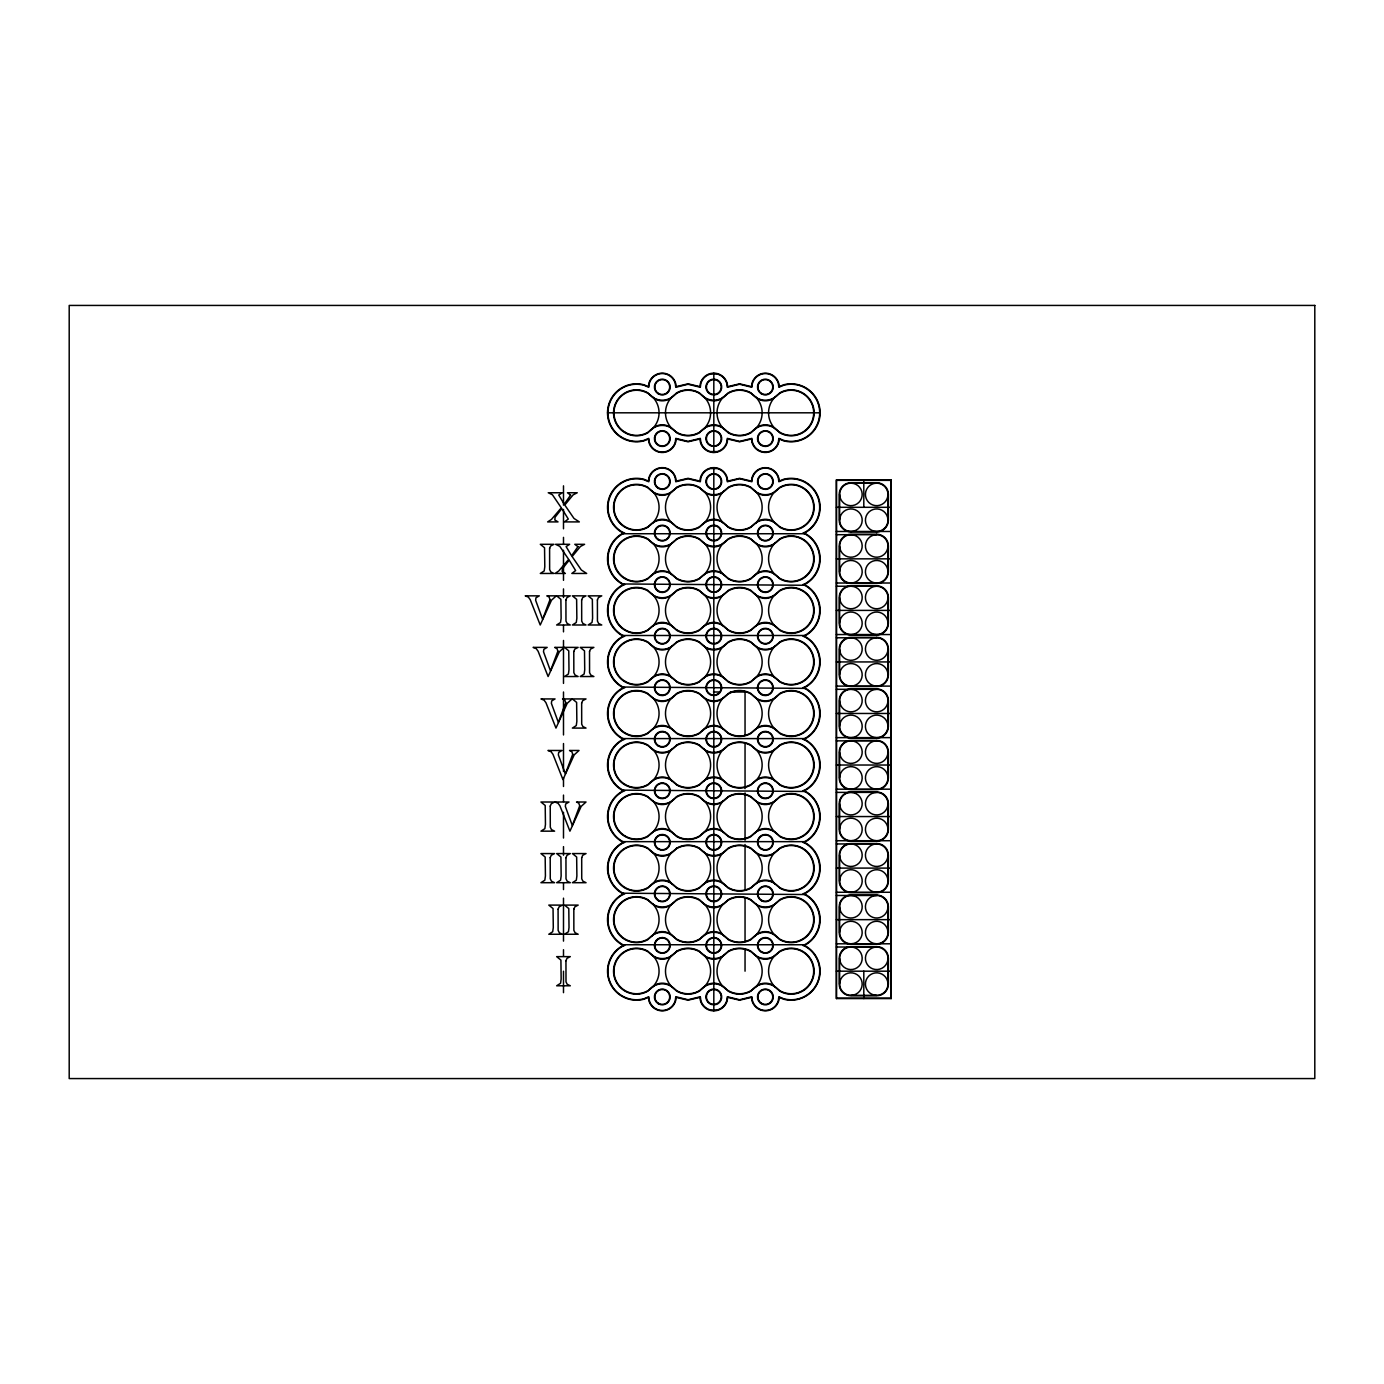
<?xml version="1.0" encoding="UTF-8"?>
<svg xmlns="http://www.w3.org/2000/svg" width="1384" height="1384" viewBox="0 0 1384 1384"><rect width="100%" height="100%" fill="white"/><g stroke="black" fill="none" stroke-linecap="round" stroke-linejoin="round"><path stroke-width="1.5" d="M839.656 520.09L840.036 517.27A11.28 11.28 0 0 1 858.893 512.218A11.28 11.28 0 0 1 853.841 531.075L851.022 531.456A11.28 11.28 0 0 1 839.638 520.194L839.638 494.417A11.28 11.28 0 0 1 850.918 483.154L876.695 483.154A11.28 11.28 0 0 1 887.974 494.417L887.974 520.194A11.28 11.28 0 0 1 876.695 531.473L873.771 531.075A11.28 11.28 0 0 1 868.719 512.218A11.28 11.28 0 0 1 887.576 517.27L887.957 520.09M839.656 571.627L840.036 568.824A11.28 11.28 0 0 1 858.893 563.755A11.28 11.28 0 0 1 853.841 582.629L851.022 582.993A11.28 11.28 0 0 1 839.638 571.73L839.638 545.971A11.28 11.28 0 0 1 850.918 534.691L853.841 535.072A11.28 11.28 0 0 1 858.893 553.929A11.28 11.28 0 0 1 840.036 548.877L839.656 546.074M839.656 623.163L840.036 620.361A11.28 11.28 0 0 1 858.893 615.309A11.28 11.28 0 0 1 853.841 634.166L851.022 634.547A11.28 11.28 0 0 1 839.638 623.284L839.638 597.507A11.28 11.28 0 0 1 850.918 586.228L853.841 586.608A11.28 11.28 0 0 1 858.893 605.483A11.28 11.28 0 0 1 840.036 600.431L839.656 597.611M839.656 674.717L840.036 671.897A11.28 11.28 0 0 1 858.893 666.846A11.28 11.28 0 0 1 853.841 685.703L851.022 686.083A11.28 11.28 0 0 1 839.638 674.821L839.638 649.044A11.28 11.28 0 0 1 850.918 637.782L853.841 638.162A11.28 11.28 0 0 1 858.893 657.019A11.28 11.28 0 0 1 840.036 651.968L839.656 649.148M839.656 726.254L840.036 723.451A11.28 11.28 0 0 1 858.893 718.382A11.28 11.28 0 0 1 853.841 737.257L851.022 737.62A11.28 11.28 0 0 1 839.638 726.358L839.638 700.598A11.28 11.28 0 0 1 850.918 689.318L853.841 689.699A11.28 11.28 0 0 1 858.893 708.556A11.28 11.28 0 0 1 840.036 703.505L839.656 700.702M839.656 777.791L840.036 774.988A11.28 11.28 0 0 1 858.893 769.937A11.28 11.28 0 0 1 853.841 788.793L851.022 789.157A11.28 11.28 0 0 1 839.638 777.912L839.638 752.135A11.28 11.28 0 0 1 850.918 740.855L853.841 741.236A11.28 11.28 0 0 1 858.893 760.11A11.28 11.28 0 0 1 840.036 755.058L839.656 752.239M839.656 829.345L840.036 826.525A11.28 11.28 0 0 1 858.893 821.473A11.28 11.28 0 0 1 853.841 840.33L851.022 840.711A11.28 11.28 0 0 1 839.638 829.448L839.638 803.672A11.28 11.28 0 0 1 850.918 792.392L853.841 792.79A11.28 11.28 0 0 1 858.893 811.647A11.28 11.28 0 0 1 840.036 806.595L839.656 803.775M887.957 494.521L887.576 497.34A11.28 11.28 0 0 1 868.719 502.392A11.28 11.28 0 0 1 873.771 483.535L876.591 483.154M839.656 880.881L840.036 878.062A11.28 11.28 0 0 1 858.893 873.01A11.28 11.28 0 0 1 853.841 891.884L851.022 892.247A11.28 11.28 0 0 1 839.638 880.985L839.638 855.208A11.28 11.28 0 0 1 850.918 843.946L853.841 844.327A11.28 11.28 0 0 1 858.893 863.183A11.28 11.28 0 0 1 840.036 858.132L839.656 855.329M887.957 546.074L887.576 548.877A11.28 11.28 0 0 1 868.719 553.929A11.28 11.28 0 0 1 873.771 535.072L876.591 534.708A11.28 11.28 0 0 1 887.974 545.971L887.974 571.73A11.28 11.28 0 0 1 876.695 583.01L873.771 582.629A11.28 11.28 0 0 1 868.719 563.755A11.28 11.28 0 0 1 887.576 568.824L887.957 571.627M839.656 932.418L840.036 929.615A11.28 11.28 0 0 1 858.893 924.564A11.28 11.28 0 0 1 853.841 943.421L851.022 943.784A11.28 11.28 0 0 1 839.638 932.522L839.638 906.762A11.28 11.28 0 0 1 850.918 895.483L853.841 895.863A11.28 11.28 0 0 1 858.893 914.737A11.28 11.28 0 0 1 840.036 909.669L839.656 906.866M887.957 597.611L887.576 600.431A11.28 11.28 0 0 1 868.719 605.483A11.28 11.28 0 0 1 873.771 586.608L876.591 586.245A11.28 11.28 0 0 1 887.974 597.507L887.974 623.284A11.28 11.28 0 0 1 876.695 634.547L873.771 634.166A11.28 11.28 0 0 1 868.719 615.309A11.28 11.28 0 0 1 887.576 620.361L887.957 623.163M839.656 983.972L840.036 981.152A11.28 11.28 0 0 1 858.893 976.101A11.28 11.28 0 0 1 853.841 994.958L851.022 995.338A11.28 11.28 0 0 1 839.638 984.076L839.638 958.299A11.28 11.28 0 0 1 850.918 947.019L853.841 947.417A11.28 11.28 0 0 1 858.893 966.274A11.28 11.28 0 0 1 840.036 961.223L839.656 958.403M887.957 649.148L887.576 651.968A11.28 11.28 0 0 1 868.719 657.019A11.28 11.28 0 0 1 873.771 638.162L876.591 637.782A11.28 11.28 0 0 1 887.974 649.044L887.974 674.821A11.28 11.28 0 0 1 876.695 686.101L873.771 685.703A11.28 11.28 0 0 1 868.719 666.846A11.28 11.28 0 0 1 887.576 671.897L887.957 674.717M887.957 700.702L887.576 703.505A11.28 11.28 0 0 1 868.719 708.556A11.28 11.28 0 0 1 873.771 689.699L876.591 689.336A11.28 11.28 0 0 1 887.974 700.598L887.974 726.358A11.28 11.28 0 0 1 876.695 737.637L873.771 737.257A11.28 11.28 0 0 1 868.719 718.382A11.28 11.28 0 0 1 887.576 723.451L887.957 726.254M887.957 752.239L887.576 755.058A11.28 11.28 0 0 1 868.719 760.11A11.28 11.28 0 0 1 873.771 741.236L876.591 740.872A11.28 11.28 0 0 1 887.974 752.135L887.974 777.912A11.28 11.28 0 0 1 876.695 789.174L873.771 788.793A11.28 11.28 0 0 1 868.719 769.937A11.28 11.28 0 0 1 887.576 774.988L887.957 777.791M887.957 803.775L887.576 806.595A11.28 11.28 0 0 1 868.719 811.647A11.28 11.28 0 0 1 873.771 792.79L876.591 792.409A11.28 11.28 0 0 1 887.974 803.672L887.974 829.448A11.28 11.28 0 0 1 876.695 840.728L873.771 840.33A11.28 11.28 0 0 1 868.719 821.473A11.28 11.28 0 0 1 887.576 826.525L887.957 829.345M887.957 855.329L887.576 858.132A11.28 11.28 0 0 1 868.719 863.183A11.28 11.28 0 0 1 873.771 844.327L876.591 843.963A11.28 11.28 0 0 1 887.974 855.208L887.974 880.985A11.28 11.28 0 0 1 876.695 892.265L873.771 891.884A11.28 11.28 0 0 1 868.719 873.01A11.28 11.28 0 0 1 887.576 878.062L887.957 880.881M887.957 906.866L887.576 909.669A11.28 11.28 0 0 1 868.719 914.737A11.28 11.28 0 0 1 873.771 895.863L876.591 895.5A11.28 11.28 0 0 1 887.974 906.762L887.974 932.522A11.28 11.28 0 0 1 876.695 943.801L873.771 943.421A11.28 11.28 0 0 1 868.719 924.564A11.28 11.28 0 0 1 887.576 929.615L887.957 932.418M887.957 958.403L887.576 961.223A11.28 11.28 0 0 1 868.719 966.274A11.28 11.28 0 0 1 873.771 947.417L876.591 947.037A11.28 11.28 0 0 1 887.974 958.299L887.974 984.076A11.28 11.28 0 0 1 876.695 995.338L850.918 995.338M891.192 998.573L891.192 479.919L836.42 479.919L836.42 998.573L891.192 998.573L891.192 479.919M836.42 998.573L836.42 479.919M672.105 396.862C666.88 402.156 657.677 402.156 652.452 396.862M652.452 428.763C657.677 423.469 666.88 423.469 672.105 428.763M723.642 396.862C718.417 402.156 709.213 402.156 703.989 396.862M703.989 428.763C709.213 423.469 718.417 423.469 723.642 428.763M775.196 396.862C769.954 402.156 760.768 402.156 755.543 396.862M672.105 491.355C666.88 496.648 657.677 496.648 652.452 491.355M755.543 428.763C760.768 423.469 769.954 423.469 775.196 428.763M652.452 523.256C657.677 517.962 666.88 517.962 672.105 523.256M723.642 491.355C718.417 496.648 709.213 496.648 703.989 491.355M672.105 542.909C666.88 548.202 657.677 548.202 652.452 542.909M703.989 523.256C709.213 517.962 718.417 517.962 723.642 523.256M652.452 574.793C657.677 569.499 666.88 569.499 672.105 574.793A22.542 22.542 0 0 0 709.836 564.689A22.542 22.542 0 0 0 682.208 537.061A22.542 22.542 0 0 0 672.105 574.793M775.196 491.355C769.954 496.648 760.768 496.648 755.543 491.355M723.642 542.909C718.417 548.202 709.213 548.202 703.989 542.909M755.543 523.256C760.768 517.962 769.954 517.962 775.196 523.256M672.105 594.445C666.88 599.739 657.677 599.739 652.452 594.445M703.989 574.793C709.213 569.499 718.417 569.499 723.642 574.793A22.542 22.542 0 0 0 761.373 564.689A22.542 22.542 0 0 0 733.762 537.061A22.542 22.542 0 0 0 723.642 574.793M652.452 626.329C657.677 621.053 666.88 621.053 672.105 626.329M775.196 542.909C769.954 548.202 760.768 548.202 755.543 542.909M723.642 594.445C718.417 599.739 709.213 599.739 703.989 594.445M755.543 574.793C760.768 569.499 769.954 569.499 775.196 574.793A22.542 22.542 0 0 0 812.91 564.689A22.542 22.542 0 0 0 785.299 537.061A22.542 22.542 0 0 0 775.196 574.793M672.105 645.982C666.88 651.276 657.677 651.276 652.452 645.982M703.989 626.329C709.213 621.053 718.417 621.053 723.642 626.329A22.542 22.542 0 0 0 761.373 616.226A22.542 22.542 0 0 0 733.762 588.615A22.542 22.542 0 0 0 723.642 626.329M652.452 677.883C657.677 672.589 666.88 672.589 672.105 677.883M775.196 594.445C769.954 599.739 760.768 599.739 755.543 594.445M723.642 645.982C718.417 651.276 709.213 651.276 703.989 645.982M755.543 626.329C760.768 621.053 769.954 621.053 775.196 626.329A22.542 22.542 0 0 0 812.91 616.226A22.542 22.542 0 0 0 785.299 588.615A22.542 22.542 0 0 0 775.196 626.329M672.105 697.536C666.88 702.83 657.677 702.83 652.452 697.536M703.989 677.883C709.213 672.589 718.417 672.589 723.642 677.883A22.542 22.542 0 0 0 761.373 667.763A22.542 22.542 0 0 0 733.762 640.152A22.542 22.542 0 0 0 723.642 677.883M652.452 729.42C657.677 724.126 666.88 724.126 672.105 729.42A22.542 22.542 0 0 0 709.836 719.317A22.542 22.542 0 0 0 682.208 691.689A22.542 22.542 0 0 0 672.105 729.42M775.196 645.982C769.954 651.276 760.768 651.276 755.543 645.982M723.642 697.536C718.417 702.83 709.213 702.83 703.989 697.536M755.543 677.883C760.768 672.589 769.954 672.589 775.196 677.883A22.542 22.542 0 0 0 812.91 667.763A22.542 22.542 0 0 0 785.299 640.152A22.542 22.542 0 0 0 775.196 677.883M672.105 749.073C666.88 754.366 657.677 754.366 652.452 749.073M703.989 729.42C709.213 724.126 718.417 724.126 723.642 729.42A22.542 22.542 0 0 0 761.373 719.317A22.542 22.542 0 0 0 733.762 691.689A22.542 22.542 0 0 0 723.642 729.42M652.452 780.957C657.677 775.663 666.88 775.663 672.105 780.957A22.542 22.542 0 0 0 709.836 770.853A22.542 22.542 0 0 0 682.208 743.243A22.542 22.542 0 0 0 672.105 780.957M775.196 697.536C769.954 702.83 760.768 702.83 755.543 697.536M723.642 749.073C718.417 754.366 709.213 754.366 703.989 749.073M755.543 729.42C760.768 724.126 769.954 724.126 775.196 729.42A22.542 22.542 0 0 0 812.91 719.317A22.542 22.542 0 0 0 785.299 691.689A22.542 22.542 0 0 0 775.196 729.42M672.105 800.609C666.88 805.903 657.677 805.903 652.452 800.609M703.989 780.957C709.213 775.663 718.417 775.663 723.642 780.957A22.542 22.542 0 0 0 761.373 770.853A22.542 22.542 0 0 0 733.762 743.243A22.542 22.542 0 0 0 723.642 780.957M652.452 832.511C657.677 827.217 666.88 827.217 672.105 832.511M775.196 749.073C769.954 754.366 760.768 754.366 755.543 749.073M723.642 800.609C718.417 805.903 709.213 805.903 703.989 800.609M755.543 780.957C760.768 775.663 769.954 775.663 775.196 780.957A22.542 22.542 0 0 0 812.91 770.853A22.542 22.542 0 0 0 785.299 743.243A22.542 22.542 0 0 0 775.196 780.957M672.105 852.163C666.88 857.457 657.677 857.457 652.452 852.163M703.989 832.511C709.213 827.217 718.417 827.217 723.642 832.511A22.542 22.542 0 0 0 761.373 822.39A22.542 22.542 0 0 0 733.762 794.779A22.542 22.542 0 0 0 723.642 832.511M652.452 884.047C657.677 878.753 666.88 878.753 672.105 884.047M775.196 800.609C769.954 805.903 760.768 805.903 755.543 800.609M723.642 852.163C718.417 857.457 709.213 857.457 703.989 852.163M755.543 832.511C760.768 827.217 769.954 827.217 775.196 832.511A22.542 22.542 0 0 0 812.91 822.39A22.542 22.542 0 0 0 785.299 794.779A22.542 22.542 0 0 0 775.196 832.511M672.105 903.7C666.88 908.994 657.677 908.994 652.452 903.7M703.989 884.047C709.213 878.753 718.417 878.753 723.642 884.047A22.542 22.542 0 0 0 761.373 873.944A22.542 22.542 0 0 0 733.762 846.316A22.542 22.542 0 0 0 723.642 884.047M652.452 935.584C657.677 930.29 666.88 930.29 672.105 935.584A22.542 22.542 0 0 0 709.836 925.481A22.542 22.542 0 0 0 682.208 897.87A22.542 22.542 0 0 0 672.105 935.584M775.196 852.163C769.954 857.457 760.768 857.457 755.543 852.163M723.642 903.7C718.417 908.994 709.213 908.994 703.989 903.7M755.543 884.047C760.768 878.753 769.954 878.753 775.196 884.047A22.542 22.542 0 0 0 812.91 873.944A22.542 22.542 0 0 0 785.299 846.316A22.542 22.542 0 0 0 775.196 884.047M672.105 955.237C666.88 960.531 657.677 960.531 652.452 955.237M703.989 935.584C709.213 930.29 718.417 930.29 723.642 935.584A22.542 22.542 0 0 0 761.373 925.481A22.542 22.542 0 0 0 733.762 897.87A22.542 22.542 0 0 0 723.642 935.584M652.452 987.138C657.677 981.844 666.88 981.844 672.105 987.138A22.542 22.542 0 0 0 709.836 977.018A22.542 22.542 0 0 0 682.208 949.407A22.542 22.542 0 0 0 672.105 987.138M775.196 903.7C769.954 908.994 760.768 908.994 755.543 903.7M723.642 955.237C718.417 960.531 709.213 960.531 703.989 955.237M755.543 935.584C760.768 930.29 769.954 930.29 775.196 935.584A22.542 22.542 0 0 0 812.91 925.481A22.542 22.542 0 0 0 785.299 897.87A22.542 22.542 0 0 0 775.196 935.584M703.989 987.138C709.213 981.844 718.417 981.844 723.642 987.138A22.542 22.542 0 0 0 761.373 977.018A22.542 22.542 0 0 0 733.762 949.407A22.542 22.542 0 0 0 723.642 987.138M775.196 955.237C769.954 960.531 760.768 960.531 755.543 955.237M755.543 987.138C760.768 981.844 769.954 981.844 775.196 987.138A22.542 22.542 0 0 0 812.91 977.018A22.542 22.542 0 0 0 785.299 949.407A22.542 22.542 0 0 0 775.196 987.138M804.035 584.619L805.626 583.962A28.995 28.995 0 0 0 805.626 533.74L622.004 533.74A28.995 28.995 0 0 0 622.004 583.962L805.626 585.276A28.995 28.995 0 0 1 805.626 635.498L622.004 635.498A28.995 28.995 0 0 1 622.004 585.276L623.613 584.619M804.035 533.082L805.626 532.408A28.995 28.995 0 0 0 783.621 479.297L779.209 481.13L778.777 477.947A13.892 13.892 0 0 0 751.944 477.947L751.512 481.13L739.592 478.31L727.655 481.13L727.24 477.947A13.892 13.892 0 0 0 700.391 477.947L699.975 481.13L688.056 478.31L676.119 481.13L675.703 477.947A13.892 13.892 0 0 0 648.854 477.947L648.439 481.13L644.01 479.297A28.995 28.995 0 0 0 622.004 532.408L623.613 533.082M623.613 636.156L622.004 636.83A28.995 28.995 0 0 0 622.004 687.035L805.626 688.367A28.995 28.995 0 0 1 805.626 738.589L622.004 738.589A28.995 28.995 0 0 1 622.004 688.367L623.613 687.71M623.613 739.246L622.004 739.904A28.995 28.995 0 0 0 622.004 790.126L805.626 791.458A28.995 28.995 0 0 1 805.626 841.662L622.004 841.662A28.995 28.995 0 0 1 622.004 791.458L623.613 790.783M804.035 687.71L805.626 687.035A28.995 28.995 0 0 0 805.626 636.83L804.035 636.156M623.613 842.337L622.004 842.994A28.995 28.995 0 0 0 622.004 893.216L805.626 894.531A28.995 28.995 0 0 1 805.626 944.753L622.004 944.753A28.995 28.995 0 0 1 622.004 894.531L623.613 893.874M804.035 790.783L805.626 790.126A28.995 28.995 0 0 0 805.626 739.904L804.035 739.246M623.613 945.41L622.004 946.085A28.995 28.995 0 0 0 644.01 999.196L648.439 997.362L648.854 1000.546A13.892 13.892 0 0 0 675.703 1000.546L676.119 997.362L688.056 1000.182L699.975 997.362L700.391 1000.546A13.892 13.892 0 0 0 727.24 1000.546L727.655 997.362L739.592 1000.182L751.512 997.362L751.944 1000.546A13.892 13.892 0 0 0 778.777 1000.546L779.209 997.362L783.621 999.196A28.995 28.995 0 0 0 805.626 946.085L804.035 945.41M804.035 893.874L805.626 893.216A28.995 28.995 0 0 0 805.626 842.994L804.035 842.337M607.507 412.813L820.124 412.813A28.995 28.995 0 0 0 783.621 384.804L779.209 386.638L778.777 383.454A13.892 13.892 0 0 0 751.944 383.454L751.512 386.638L739.592 383.818L727.655 386.638L727.24 383.454A13.892 13.892 0 0 0 700.391 383.454L699.975 386.638L688.056 383.818L676.119 386.638L675.703 383.454A13.892 13.892 0 0 0 648.854 383.454L648.439 386.638L644.01 384.804A28.995 28.995 0 0 0 607.507 412.813A28.995 28.995 0 0 0 644.01 440.821L648.439 438.988L648.854 442.188A13.892 13.892 0 0 0 675.703 442.188L676.119 438.988L688.056 441.807L699.975 438.988L700.391 442.188A13.892 13.892 0 0 0 727.24 442.188L727.655 438.988L739.592 441.807L751.512 438.988L751.944 442.188A13.892 13.892 0 0 0 778.777 442.188L779.209 438.988L783.621 440.821A28.995 28.995 0 0 0 820.124 412.813M836.853 480.352L890.76 480.352M836.42 507.305L891.192 507.305M836.42 531.473L891.192 531.473M836.42 534.691L876.695 534.691M836.42 558.842L891.192 558.842M836.42 583.01L891.192 583.01M836.42 586.228L876.695 586.228M836.42 610.396L891.192 610.396M836.42 634.547L891.192 634.547M836.42 637.782L876.695 637.782M836.42 661.933L891.192 661.933M836.42 686.101L891.192 686.101M836.42 689.318L876.695 689.318M713.469 692L719.784 692M730.319 692L745.042 692L745.042 734.956M836.42 713.469L891.192 713.469M836.42 737.637L891.192 737.637M836.42 740.855L876.695 740.855M836.42 765.023L891.192 765.023M836.42 789.174L891.192 789.174M836.42 792.392L876.695 792.392M836.42 816.56L891.192 816.56M836.42 840.728L891.192 840.728M836.42 843.946L876.695 843.946M836.42 868.097L891.192 868.097M836.42 892.265L891.192 892.265M836.42 895.483L876.695 895.483M836.42 919.651L891.192 919.651M836.42 943.801L891.192 943.801M836.42 947.019L876.695 947.019M836.42 971.187L891.192 971.187M836.853 998.141L890.76 998.141M851.022 483.154L853.841 483.535A11.28 11.28 0 0 1 858.893 502.392A11.28 11.28 0 0 1 840.036 497.34L839.656 494.521M876.591 995.338L873.771 994.958A11.28 11.28 0 0 1 868.719 976.101A11.28 11.28 0 0 1 887.576 981.152L887.957 983.972M863.806 479.919L863.806 507.305M863.806 971.187L863.806 998.573M745.042 743.537L745.042 788.638M745.042 792.928L745.042 840.192M745.042 844.482L745.042 889.583M745.042 898.164L745.042 941.12M745.042 949.718L745.042 971.187M713.815 373.144L713.815 452.482M713.815 467.636L713.815 1010.856M563.496 485.836L563.496 505.16M563.496 509.45L563.496 528.792M563.496 537.373L563.496 543.808M563.496 550.261L563.496 580.328M563.496 588.909L563.496 597.507M563.496 625.43L563.496 631.865M563.496 640.463L563.496 683.402M563.496 692L563.496 734.956M563.496 743.537L563.496 771.459M563.496 777.912L563.496 786.493M563.496 795.091L563.496 801.526M563.496 812.27L563.496 838.029M563.496 846.627L563.496 855.208M563.496 883.13L563.496 889.583M563.496 898.164L563.496 941.12M563.496 949.718L563.496 956.154M563.496 971.222L563.496 992.657M549.604 548.41L549.638 569.551L550.832 571.938L553.946 573.46L540.314 573.46L544.206 570.952L544.794 566.748L544.552 547.77L540.314 544.31L553.946 544.31L550.624 546.04L549.604 548.41M550.244 806.111L550.296 827.251L551.489 829.639L554.603 831.161L540.954 831.161L544.863 828.653L545.452 824.466L545.209 805.471L540.954 802.011L554.603 802.011L551.282 803.741L550.244 806.111M550.209 857.665L550.261 878.805L551.455 881.193L554.569 882.698L540.936 882.698L544.829 880.207L545.417 876.003L545.175 857.025L540.936 853.565L554.569 853.565L551.247 855.295L550.209 857.665M565.918 599.947L565.969 621.087L567.163 623.475L570.277 624.997L556.627 624.997L560.537 622.489L561.125 618.285L560.883 599.307L556.627 595.847L570.277 595.847L566.956 597.577L565.918 599.947M558.081 909.201L558.133 930.342L559.326 932.729L562.44 934.252L548.791 934.252L552.7 931.743L553.289 927.539L553.046 908.561L548.791 905.101L562.44 905.101L559.119 906.831L558.081 909.201M573.789 651.483L573.841 672.624L575.017 675.011L578.149 676.534L564.499 676.534L568.409 674.025L568.98 669.839L568.755 650.843L564.499 647.383L578.149 647.383L574.81 649.113L573.789 651.483M565.952 857.665L566.004 878.805L567.181 881.193L570.312 882.698L556.662 882.698L560.572 880.207L561.143 876.003L560.918 857.025L556.662 853.565L570.312 853.565L566.973 855.295L565.952 857.665M581.661 599.947L581.695 621.087L582.889 623.475L586.02 624.997L572.37 624.997L576.28 622.489L576.851 618.285L576.626 599.307L572.37 595.847L586.02 595.847L582.681 597.577L581.661 599.947M565.952 960.738L566.004 981.879L567.181 984.266L570.312 985.789L556.662 985.789L560.572 983.28L561.143 979.076L560.918 960.098L556.662 956.638L570.312 956.638L566.973 958.368L565.952 960.738M581.661 703.037L581.695 724.178L582.889 726.565L586.02 728.088L572.37 728.088L576.28 725.579L576.851 721.375L576.626 702.397L572.37 698.937L586.02 698.937L582.681 700.667L581.661 703.037M573.824 909.201L573.858 930.342L575.052 932.729L578.183 934.252L564.534 934.252L568.443 931.743L569.014 927.539L568.789 908.561L564.534 905.101L578.183 905.101L574.844 906.831L573.824 909.201M589.532 651.483L589.567 672.624L590.76 675.011L593.892 676.534L580.242 676.534L584.152 674.025L584.723 669.839L584.498 650.843L580.242 647.383L593.892 647.383L590.553 649.113L589.532 651.483M581.695 857.665L581.73 878.805L582.923 881.193L586.055 882.698L572.405 882.698L576.315 880.207L576.886 876.003L576.661 857.025L572.405 853.565L586.055 853.565L582.716 855.295L581.695 857.665M597.404 599.947L597.438 621.087L598.632 623.475L601.763 624.997L588.113 624.997L592.006 622.489L592.594 618.285L592.352 599.307L588.113 595.847L601.763 595.847L598.424 597.577L597.404 599.947M649.269 383.558L648.785 387.26L643.906 385.219A28.562 28.562 0 0 0 607.939 412.813A28.562 28.562 0 0 0 643.906 440.406L648.785 438.382L649.269 442.067A13.459 13.459 0 0 0 675.288 442.067L675.773 438.382L688.056 441.375L700.321 438.382L700.823 442.067A13.459 13.459 0 0 0 710.338 451.582L717.31 451.582A13.459 13.459 0 0 0 726.825 442.067L727.309 438.382L739.592 441.375L751.875 438.382L752.36 442.067A13.459 13.459 0 0 0 778.362 442.067L778.846 438.382L783.742 440.406A28.562 28.562 0 0 0 819.691 412.813A28.562 28.562 0 0 0 783.742 385.219L778.846 387.26L778.362 383.558A13.459 13.459 0 0 0 752.36 383.558L751.875 387.26L739.592 384.25L727.309 387.26L726.825 383.558A13.459 13.459 0 0 0 717.31 374.043L710.338 374.043A13.459 13.459 0 0 0 700.823 383.558L700.321 387.26L688.056 384.25L675.773 387.26L675.288 383.558A13.459 13.459 0 0 0 649.269 383.558M649.269 478.051L648.785 481.753L643.906 479.729A28.562 28.562 0 0 0 622.229 532.044L624.738 533.082L622.229 534.12A28.562 28.562 0 0 0 622.229 583.581L624.738 584.619L622.229 585.657A28.562 28.562 0 0 0 622.229 635.118L624.738 636.156L622.229 637.194A28.562 28.562 0 0 0 622.229 686.672L624.738 687.71L622.229 688.748A28.562 28.562 0 0 0 622.229 738.208L624.738 739.246L622.229 740.284A28.562 28.562 0 0 0 622.229 789.745L624.738 790.783L622.229 791.821A28.562 28.562 0 0 0 622.229 841.299L624.738 842.337L622.229 843.375A28.562 28.562 0 0 0 622.229 892.836L624.738 893.874L622.229 894.912A28.562 28.562 0 0 0 622.229 944.372L624.738 945.41L622.229 946.448A28.562 28.562 0 0 0 643.906 998.781L648.785 996.739L649.269 1000.442A13.459 13.459 0 0 0 675.288 1000.442L675.773 996.739L688.056 999.75L700.321 996.739L700.823 1000.442A13.459 13.459 0 0 0 710.338 1009.957L717.31 1009.957A13.459 13.459 0 0 0 726.825 1000.442L727.309 996.739L739.592 999.75L751.875 996.739L752.36 1000.442A13.459 13.459 0 0 0 778.362 1000.442L778.846 996.739L783.742 998.781A28.562 28.562 0 0 0 805.419 946.448L802.91 945.41L805.419 944.372A28.562 28.562 0 0 0 805.419 894.912L802.91 893.874L805.419 892.836A28.562 28.562 0 0 0 805.419 843.375L802.91 842.337L805.419 841.299A28.562 28.562 0 0 0 805.419 791.821L802.91 790.783L805.419 789.745A28.562 28.562 0 0 0 805.419 740.284L802.91 739.246L805.419 738.208A28.562 28.562 0 0 0 805.419 688.748L802.91 687.71L805.419 686.672A28.562 28.562 0 0 0 805.419 637.194L802.91 636.156L805.419 635.118A28.562 28.562 0 0 0 805.419 585.657L802.91 584.619L805.419 583.581A28.562 28.562 0 0 0 805.419 534.12L802.91 533.082L805.419 532.044A28.562 28.562 0 0 0 783.742 479.729L778.846 481.753L778.362 478.051A13.459 13.459 0 0 0 752.36 478.051L751.875 481.753L739.592 478.743L727.309 481.753L726.825 478.051A13.459 13.459 0 0 0 717.31 468.536L710.338 468.536A13.459 13.459 0 0 0 700.823 478.051L700.321 481.753L688.056 478.743L675.773 481.753L675.288 478.051A13.459 13.459 0 0 0 649.269 478.051M550.019 599.601L542.597 619.323L535.643 600.275L535.937 597.819L539.31 595.847L525.228 595.847L528.359 597.092L530.228 599.67L540.227 624.997L551.507 600.206L556.316 595.847L546.818 595.847L549.067 597.006L550.019 599.601M570.589 495.109L564.239 504.226L558.755 495.039L562.302 492.756L548.237 492.756L552.424 494.763L561.316 507.841L551.438 519.433L547.649 521.906L558.029 521.906L554.811 519.952L555.105 517.166L561.852 508.585L568.288 519.035L564.482 521.906L579.325 521.906L573.979 518.429L564.776 505.022L573.114 494.884L577.249 492.756L567.457 492.756L570.589 495.109M557.89 651.155L550.469 670.859L543.514 651.812L543.808 649.373L547.182 647.383L533.099 647.383L536.231 648.646L538.099 651.207L548.099 676.534L559.361 651.76L564.188 647.383L554.673 647.383L556.939 648.542L557.89 651.155M577.941 546.663L571.592 555.78L566.108 546.593L569.654 544.31L555.572 544.31L559.776 546.317L568.668 559.378L558.773 570.969L555.001 573.46L565.381 573.46L562.163 571.488L562.44 568.703L569.205 560.122L575.623 570.571L571.834 573.46L586.66 573.46L581.332 569.983L572.128 556.558L580.467 546.438L584.602 544.31L574.793 544.31L577.941 546.663M565.745 702.691L558.34 722.396L551.386 703.349L551.68 700.909L555.053 698.937L540.954 698.937L544.085 700.183L545.971 702.743L555.97 728.088L567.232 703.297L572.059 698.937L562.544 698.937L564.81 700.079L565.745 702.691M572.734 754.228L565.329 773.933L558.357 754.885L558.669 752.446L562.042 750.474L547.943 750.474L551.074 751.72L552.96 754.297L562.959 779.624L574.222 754.834L579.031 750.474L569.533 750.474L571.8 751.633L572.734 754.228M579.723 805.782L572.301 825.487L565.347 806.439L565.641 803.983L569.014 802.011L554.932 802.011L558.063 803.274L559.932 805.834L569.931 831.161L581.193 806.388L586.02 802.011L576.523 802.011L578.772 803.17L579.723 805.782M676.551 392.918C669.233 402.606 655.324 402.606 648.006 392.918A22.974 22.974 0 0 0 613.527 412.813A22.974 22.974 0 0 0 648.006 432.725C655.324 423.02 669.233 423.02 676.551 432.725A22.974 22.974 0 0 0 699.543 432.725C706.861 423.02 720.77 423.02 728.105 432.725A22.974 22.974 0 0 0 751.079 432.725C758.415 423.02 772.307 423.02 779.642 432.725A22.974 22.974 0 0 0 814.121 412.813A22.974 22.974 0 0 0 779.642 392.918C772.307 402.606 758.415 402.606 751.079 392.918A22.974 22.974 0 0 0 728.105 392.918C720.77 402.606 706.861 402.606 699.543 392.918A22.974 22.974 0 0 0 676.551 392.918M676.551 487.41C669.233 497.098 655.324 497.098 648.006 487.41A22.974 22.974 0 0 0 613.527 507.305A22.974 22.974 0 0 0 648.006 527.217C655.324 517.512 669.233 517.512 676.551 527.217A22.974 22.974 0 0 0 699.543 527.217C706.861 517.512 720.77 517.512 728.105 527.217A22.974 22.974 0 0 0 751.079 527.217C758.415 517.512 772.307 517.512 779.642 527.217A22.974 22.974 0 0 0 814.121 507.305A22.974 22.974 0 0 0 779.642 487.41C772.307 497.098 758.415 497.098 751.079 487.41A22.974 22.974 0 0 0 728.105 487.41C720.77 497.098 706.861 497.098 699.543 487.41A22.974 22.974 0 0 0 676.551 487.41M676.551 538.947C669.233 548.635 655.324 548.635 648.006 538.947A22.974 22.974 0 0 0 613.527 558.842A22.974 22.974 0 0 0 648.006 578.754C655.324 569.066 669.233 569.066 676.551 578.754A22.974 22.974 0 0 0 699.543 578.754C706.861 569.066 720.77 569.066 728.105 578.754A22.974 22.974 0 0 0 751.079 578.754C758.415 569.066 772.307 569.066 779.642 578.754A22.974 22.974 0 0 0 814.121 558.842A22.974 22.974 0 0 0 779.642 538.947C772.307 548.635 758.415 548.635 751.079 538.947A22.974 22.974 0 0 0 728.105 538.947C720.77 548.635 706.861 548.635 699.543 538.947A22.974 22.974 0 0 0 676.551 538.947M676.551 590.484C669.233 600.172 655.324 600.172 648.006 590.484A22.974 22.974 0 0 0 613.527 610.396A22.974 22.974 0 0 0 648.006 630.291C655.324 620.603 669.233 620.603 676.551 630.291A22.974 22.974 0 0 0 699.543 630.291C706.861 620.603 720.77 620.603 728.105 630.291A22.974 22.974 0 0 0 751.079 630.291C758.415 620.603 772.307 620.603 779.642 630.291A22.974 22.974 0 0 0 814.121 610.396A22.974 22.974 0 0 0 779.642 590.484C772.307 600.172 758.415 600.172 751.079 590.484A22.974 22.974 0 0 0 728.105 590.484C720.77 600.172 706.861 600.172 699.543 590.484A22.974 22.974 0 0 0 676.551 590.484M676.551 642.038C669.233 651.726 655.324 651.726 648.006 642.038A22.974 22.974 0 0 0 613.527 661.933A22.974 22.974 0 0 0 648.006 681.845C655.324 672.14 669.233 672.14 676.551 681.845A22.974 22.974 0 0 0 699.543 681.845C706.861 672.14 720.77 672.14 728.105 681.845A22.974 22.974 0 0 0 751.079 681.845C758.415 672.14 772.307 672.14 779.642 681.845A22.974 22.974 0 0 0 814.121 661.933A22.974 22.974 0 0 0 779.642 642.038C772.307 651.726 758.415 651.726 751.079 642.038A22.974 22.974 0 0 0 728.105 642.038C720.77 651.726 706.861 651.726 699.543 642.038A22.974 22.974 0 0 0 676.551 642.038M676.551 693.574C669.233 703.262 655.324 703.262 648.006 693.574A22.974 22.974 0 0 0 613.527 713.469A22.974 22.974 0 0 0 648.006 733.382C655.324 723.694 669.233 723.694 676.551 733.382A22.974 22.974 0 0 0 699.543 733.382C706.861 723.694 720.77 723.694 728.105 733.382A22.974 22.974 0 0 0 751.079 733.382C758.415 723.694 772.307 723.694 779.642 733.382A22.974 22.974 0 0 0 814.121 713.469A22.974 22.974 0 0 0 779.642 693.574C772.307 703.262 758.415 703.262 751.079 693.574A22.974 22.974 0 0 0 728.105 693.574C720.77 703.262 706.861 703.262 699.543 693.574A22.974 22.974 0 0 0 676.551 693.574M676.551 745.111C669.233 754.799 655.324 754.799 648.006 745.111A22.974 22.974 0 0 0 613.527 765.023A22.974 22.974 0 0 0 648.006 784.918C655.324 775.23 669.233 775.23 676.551 784.918A22.974 22.974 0 0 0 699.543 784.918C706.861 775.23 720.77 775.23 728.105 784.918A22.974 22.974 0 0 0 751.079 784.918C758.415 775.23 772.307 775.23 779.642 784.918A22.974 22.974 0 0 0 814.121 765.023A22.974 22.974 0 0 0 779.642 745.111C772.307 754.799 758.415 754.799 751.079 745.111A22.974 22.974 0 0 0 728.105 745.111C720.77 754.799 706.861 754.799 699.543 745.111A22.974 22.974 0 0 0 676.551 745.111M676.551 796.648C669.233 806.353 655.324 806.353 648.006 796.648A22.974 22.974 0 0 0 613.527 816.56A22.974 22.974 0 0 0 648.006 836.472C655.324 826.767 669.233 826.767 676.551 836.472A22.974 22.974 0 0 0 699.543 836.472C706.861 826.767 720.77 826.767 728.105 836.472A22.974 22.974 0 0 0 751.079 836.472C758.415 826.767 772.307 826.767 779.642 836.472A22.974 22.974 0 0 0 814.121 816.56A22.974 22.974 0 0 0 779.642 796.648C772.307 806.353 758.415 806.353 751.079 796.648A22.974 22.974 0 0 0 728.105 796.648C720.77 806.353 706.861 806.353 699.543 796.648A22.974 22.974 0 0 0 676.551 796.648M676.551 848.202C669.233 857.89 655.324 857.89 648.006 848.202A22.974 22.974 0 0 0 613.527 868.097A22.974 22.974 0 0 0 648.006 888.009C655.324 878.321 669.233 878.321 676.551 888.009A22.974 22.974 0 0 0 699.543 888.009C706.861 878.321 720.77 878.321 728.105 888.009A22.974 22.974 0 0 0 751.079 888.009C758.415 878.321 772.307 878.321 779.642 888.009A22.974 22.974 0 0 0 814.121 868.097A22.974 22.974 0 0 0 779.642 848.202C772.307 857.89 758.415 857.89 751.079 848.202A22.974 22.974 0 0 0 728.105 848.202C720.77 857.89 706.861 857.89 699.543 848.202A22.974 22.974 0 0 0 676.551 848.202M676.551 899.738C669.233 909.426 655.324 909.426 648.006 899.738A22.974 22.974 0 0 0 613.527 919.651A22.974 22.974 0 0 0 648.006 939.546C655.324 929.858 669.233 929.858 676.551 939.546A22.974 22.974 0 0 0 699.543 939.546C706.861 929.858 720.77 929.858 728.105 939.546A22.974 22.974 0 0 0 751.079 939.546C758.415 929.858 772.307 929.858 779.642 939.546A22.974 22.974 0 0 0 814.121 919.651A22.974 22.974 0 0 0 779.642 899.738C772.307 909.426 758.415 909.426 751.079 899.738A22.974 22.974 0 0 0 728.105 899.738C720.77 909.426 706.861 909.426 699.543 899.738A22.974 22.974 0 0 0 676.551 899.738M676.551 951.275C669.233 960.98 655.324 960.98 648.006 951.275A22.974 22.974 0 0 0 613.527 971.187A22.974 22.974 0 0 0 648.006 991.082C655.324 981.394 669.233 981.394 676.551 991.082A22.974 22.974 0 0 0 699.543 991.082C706.861 981.394 720.77 981.394 728.105 991.082A22.974 22.974 0 0 0 751.079 991.082C758.415 981.394 772.307 981.394 779.642 991.082A22.974 22.974 0 0 0 814.121 971.187A22.974 22.974 0 0 0 779.642 951.275C772.307 960.98 758.415 960.98 751.079 951.275A22.974 22.974 0 0 0 728.105 951.275C720.77 960.98 706.861 960.98 699.543 951.275A22.974 22.974 0 0 0 676.551 951.275M713.815 379.164L711.774 379.424A7.889 7.889 0 0 0 711.774 394.665L715.857 394.665A7.889 7.889 0 0 0 715.857 379.424L713.815 379.164M713.815 430.701L711.774 430.96A7.889 7.889 0 0 0 711.774 446.202L715.857 446.202A7.889 7.889 0 0 0 715.857 430.96L713.815 430.701M713.815 473.657L711.774 473.916A7.889 7.889 0 0 0 711.774 489.157L715.857 489.157A7.889 7.889 0 0 0 715.857 473.916L713.815 473.657M713.815 525.193L711.774 525.453A7.889 7.889 0 0 0 711.774 540.694L715.857 540.694A7.889 7.889 0 0 0 715.857 525.453L713.815 525.193M713.815 576.73L711.774 577.007A7.889 7.889 0 0 0 711.774 592.231L715.857 592.231A7.889 7.889 0 0 0 715.857 577.007L713.815 576.73M713.815 628.284L711.774 628.544A7.889 7.889 0 0 0 711.774 643.785L715.857 643.785A7.889 7.889 0 0 0 715.857 628.544L713.815 628.284M713.815 679.821L711.774 680.08A7.889 7.889 0 0 0 711.774 695.322L715.857 695.322A7.889 7.889 0 0 0 715.857 680.08L713.815 679.821M713.815 731.357L711.774 731.634A7.889 7.889 0 0 0 711.774 746.858L715.857 746.858A7.889 7.889 0 0 0 715.857 731.634L713.815 731.357M713.815 782.894L711.774 783.171A7.889 7.889 0 0 0 711.774 798.412L715.857 798.412A7.889 7.889 0 0 0 715.857 783.171L713.815 782.894M713.815 834.448L711.774 834.708A7.889 7.889 0 0 0 711.774 849.949L715.857 849.949A7.889 7.889 0 0 0 715.857 834.708L713.815 834.448M713.815 885.985L711.774 886.262A7.889 7.889 0 0 0 711.774 901.486L715.857 901.486A7.889 7.889 0 0 0 715.857 886.262L713.815 885.985M713.815 937.522L711.774 937.798A7.889 7.889 0 0 0 711.774 953.04L715.857 953.04A7.889 7.889 0 0 0 715.857 937.798L713.815 937.522M713.815 989.076L711.774 989.335A7.889 7.889 0 0 0 711.774 1004.576L715.857 1004.576A7.889 7.889 0 0 0 715.857 989.335L713.815 989.076M1314.8 305.432L69.2 305.432L69.2 1078.569L1314.8 1078.569L1314.8 305.432M876.712 482.722L850.901 482.722A11.695 11.695 0 0 0 839.223 494.399L839.223 520.228A11.695 11.695 0 0 0 850.901 531.889L876.712 531.906A11.695 11.695 0 0 0 888.39 520.228L888.39 494.399A11.695 11.695 0 0 0 876.712 482.722M876.712 534.259L850.901 534.259A11.695 11.695 0 0 0 839.223 545.936L839.223 571.765A11.695 11.695 0 0 0 850.901 583.442L876.712 583.442A11.695 11.695 0 0 0 888.39 571.765L888.39 545.936A11.695 11.695 0 0 0 876.712 534.259M876.712 585.795L850.901 585.795A11.695 11.695 0 0 0 839.223 597.473L839.223 623.302A11.695 11.695 0 0 0 850.901 634.979L876.712 634.979A11.695 11.695 0 0 0 888.39 623.302L888.39 597.473A11.695 11.695 0 0 0 876.712 585.813M876.712 637.349L850.901 637.349A11.695 11.695 0 0 0 839.223 649.027L839.223 674.856A11.695 11.695 0 0 0 850.901 686.516L876.712 686.516A11.695 11.695 0 0 0 888.39 674.856L888.39 649.027A11.695 11.695 0 0 0 876.712 637.349M876.712 688.886L850.901 688.886A11.695 11.695 0 0 0 839.223 700.563L839.223 726.392A11.695 11.695 0 0 0 850.901 738.07L876.712 738.07A11.695 11.695 0 0 0 888.39 726.392L888.39 700.563A11.695 11.695 0 0 0 876.712 688.886M876.712 740.423L850.901 740.423A11.695 11.695 0 0 0 839.223 752.1L839.223 777.929A11.695 11.695 0 0 0 850.901 789.607L876.712 789.607A11.695 11.695 0 0 0 888.39 777.929L888.39 752.1A11.695 11.695 0 0 0 876.712 740.44M876.712 791.977L850.901 791.977A11.695 11.695 0 0 0 839.223 803.654L839.223 829.466A11.695 11.695 0 0 0 850.901 841.143L876.712 841.143A11.695 11.695 0 0 0 888.39 829.466L888.39 803.654A11.695 11.695 0 0 0 876.712 791.977M876.712 843.513L850.901 843.513A11.695 11.695 0 0 0 839.223 855.191L839.223 881.02A11.695 11.695 0 0 0 850.901 892.68L876.712 892.697A11.695 11.695 0 0 0 888.39 881.02L888.39 855.191A11.695 11.695 0 0 0 876.712 843.513M876.712 895.05L850.901 895.05A11.695 11.695 0 0 0 839.223 906.728L839.223 932.556A11.695 11.695 0 0 0 850.901 944.234L876.712 944.234A11.695 11.695 0 0 0 888.39 932.556L888.39 906.728A11.695 11.695 0 0 0 876.712 895.05M876.712 946.604L850.901 946.604A11.695 11.695 0 0 0 839.223 958.264L839.223 984.093A11.695 11.695 0 0 0 850.901 995.771L876.712 995.771A11.695 11.695 0 0 0 888.39 984.093L888.39 958.264A11.695 11.695 0 0 0 876.712 946.604M658.334 900.707A7.889 7.889 0 0 0 670.167 893.874A7.889 7.889 0 0 0 658.334 887.04A7.889 7.889 0 0 0 658.334 900.707M658.559 539.535A7.456 7.456 0 0 0 669.735 533.082A7.456 7.456 0 0 0 658.559 526.629A7.456 7.456 0 0 0 658.559 539.535M676.776 526.837A22.542 22.542 0 0 0 710.597 507.305A22.542 22.542 0 0 0 676.776 487.773A22.542 22.542 0 0 0 676.776 526.837M625.239 526.837A22.542 22.542 0 0 0 659.061 507.305A22.542 22.542 0 0 0 625.239 487.773A22.542 22.542 0 0 0 625.239 526.837M708.556 486.805A7.456 7.456 0 0 0 721.012 483.466A7.456 7.456 0 0 0 711.895 474.331A7.456 7.456 0 0 0 708.556 486.805M708.556 538.341A7.456 7.456 0 0 0 721.012 535.002A7.456 7.456 0 0 0 711.895 525.885A7.456 7.456 0 0 0 708.556 538.341M658.559 487.998A7.456 7.456 0 0 0 669.735 481.528A7.456 7.456 0 0 0 658.559 475.075A7.456 7.456 0 0 0 658.559 487.998M658.334 488.362A7.889 7.889 0 0 0 670.167 481.528A7.889 7.889 0 0 0 658.334 474.712A7.889 7.889 0 0 0 658.334 488.362M658.334 539.916A7.889 7.889 0 0 0 670.167 533.082A7.889 7.889 0 0 0 658.334 526.249A7.889 7.889 0 0 0 658.334 539.916M657.002 950.687A7.456 7.456 0 0 0 669.475 947.348A7.456 7.456 0 0 0 660.341 938.214A7.456 7.456 0 0 0 657.002 950.687M625.239 990.719A22.542 22.542 0 0 0 659.061 971.187A22.542 22.542 0 0 0 625.239 951.656A22.542 22.542 0 0 0 625.239 990.719M708.556 1002.224A7.456 7.456 0 0 0 721.012 998.885A7.456 7.456 0 0 0 711.895 989.75A7.456 7.456 0 0 0 708.556 1002.224M708.556 950.687A7.456 7.456 0 0 0 721.012 947.348A7.456 7.456 0 0 0 711.895 938.214A7.456 7.456 0 0 0 708.556 950.687M658.559 1003.417A7.456 7.456 0 0 0 669.735 996.964A7.456 7.456 0 0 0 658.559 990.494A7.456 7.456 0 0 0 658.559 1003.417M658.334 1003.781A7.889 7.889 0 0 0 670.167 996.964A7.889 7.889 0 0 0 658.334 990.131A7.889 7.889 0 0 0 658.334 1003.781M656.708 950.998A7.889 7.889 0 0 0 669.891 947.452A7.889 7.889 0 0 0 660.237 937.798A7.889 7.889 0 0 0 656.708 950.998M620.568 935.584A22.542 22.542 0 0 0 658.282 925.481A22.542 22.542 0 0 0 630.672 897.87A22.542 22.542 0 0 0 620.568 935.584M708.556 899.15A7.456 7.456 0 0 0 721.012 895.794A7.456 7.456 0 0 0 711.895 886.677A7.456 7.456 0 0 0 708.556 899.15M657.002 899.15A7.456 7.456 0 0 0 669.475 895.794A7.456 7.456 0 0 0 660.341 886.677A7.456 7.456 0 0 0 657.002 899.15M676.776 887.628A22.542 22.542 0 0 0 710.597 868.097A22.542 22.542 0 0 0 676.776 848.565A22.542 22.542 0 0 0 676.776 887.628M625.239 887.628A22.542 22.542 0 0 0 659.061 868.097A22.542 22.542 0 0 0 625.239 848.565A22.542 22.542 0 0 0 625.239 887.628M708.556 847.596A7.456 7.456 0 0 0 721.012 844.257A7.456 7.456 0 0 0 711.895 835.14A7.456 7.456 0 0 0 708.556 847.596M658.559 848.79A7.456 7.456 0 0 0 669.735 842.337A7.456 7.456 0 0 0 658.559 835.884A7.456 7.456 0 0 0 658.559 848.79M658.334 849.153A7.889 7.889 0 0 0 670.167 842.337A7.889 7.889 0 0 0 658.334 835.503A7.889 7.889 0 0 0 658.334 849.153M676.776 836.092A22.542 22.542 0 0 0 710.597 816.56A22.542 22.542 0 0 0 676.776 797.028A22.542 22.542 0 0 0 676.776 836.092M625.239 836.092A22.542 22.542 0 0 0 659.061 816.56A22.542 22.542 0 0 0 625.239 797.028A22.542 22.542 0 0 0 625.239 836.092M708.556 796.059A7.456 7.456 0 0 0 721.012 792.721A7.456 7.456 0 0 0 711.895 783.586A7.456 7.456 0 0 0 708.556 796.059M658.559 797.236A7.456 7.456 0 0 0 669.735 790.783A7.456 7.456 0 0 0 658.559 784.33A7.456 7.456 0 0 0 658.559 797.236M658.334 797.616A7.889 7.889 0 0 0 670.167 790.783A7.889 7.889 0 0 0 658.334 783.967A7.889 7.889 0 0 0 658.334 797.616M625.239 784.555A22.542 22.542 0 0 0 659.061 765.023A22.542 22.542 0 0 0 625.239 745.492A22.542 22.542 0 0 0 625.239 784.555M708.556 744.523A7.456 7.456 0 0 0 721.012 741.184A7.456 7.456 0 0 0 711.895 732.049A7.456 7.456 0 0 0 708.556 744.523M658.559 745.699A7.456 7.456 0 0 0 669.735 739.246A7.456 7.456 0 0 0 658.559 732.793A7.456 7.456 0 0 0 658.559 745.699M658.334 746.08A7.889 7.889 0 0 0 670.167 739.246A7.889 7.889 0 0 0 658.334 732.413A7.889 7.889 0 0 0 658.334 746.08M625.239 733.001A22.542 22.542 0 0 0 659.061 713.469A22.542 22.542 0 0 0 625.239 693.955A22.542 22.542 0 0 0 625.239 733.001M708.556 692.969A7.456 7.456 0 0 0 721.012 689.63A7.456 7.456 0 0 0 711.895 680.513A7.456 7.456 0 0 0 708.556 692.969M658.559 694.163A7.456 7.456 0 0 0 669.735 687.71A7.456 7.456 0 0 0 658.559 681.257A7.456 7.456 0 0 0 658.559 694.163M658.334 694.543A7.889 7.889 0 0 0 670.167 687.71A7.889 7.889 0 0 0 658.334 680.876A7.889 7.889 0 0 0 658.334 694.543M676.776 681.464A22.542 22.542 0 0 0 710.597 661.933A22.542 22.542 0 0 0 676.776 642.401A22.542 22.542 0 0 0 676.776 681.464M625.239 681.464A22.542 22.542 0 0 0 659.061 661.933A22.542 22.542 0 0 0 625.239 642.401A22.542 22.542 0 0 0 625.239 681.464M708.556 641.432A7.456 7.456 0 0 0 721.012 638.093A7.456 7.456 0 0 0 711.895 628.959A7.456 7.456 0 0 0 708.556 641.432M658.559 642.626A7.456 7.456 0 0 0 669.735 636.156A7.456 7.456 0 0 0 658.559 629.703A7.456 7.456 0 0 0 658.559 642.626M656.708 641.743A7.889 7.889 0 0 0 669.891 638.197A7.889 7.889 0 0 0 660.237 628.544A7.889 7.889 0 0 0 656.708 641.743M676.776 629.928A22.542 22.542 0 0 0 710.597 610.396A22.542 22.542 0 0 0 676.776 590.864A22.542 22.542 0 0 0 676.776 629.928M625.239 629.928A22.542 22.542 0 0 0 659.061 610.396A22.542 22.542 0 0 0 625.239 590.864A22.542 22.542 0 0 0 625.239 629.928M708.556 589.895A7.456 7.456 0 0 0 721.012 586.557A7.456 7.456 0 0 0 711.895 577.422A7.456 7.456 0 0 0 708.556 589.895M658.559 591.072A7.456 7.456 0 0 0 669.735 584.619A7.456 7.456 0 0 0 658.559 578.166A7.456 7.456 0 0 0 658.559 591.072M658.334 591.452A7.889 7.889 0 0 0 670.167 584.619A7.889 7.889 0 0 0 658.334 577.785A7.889 7.889 0 0 0 658.334 591.452M625.239 578.374A22.542 22.542 0 0 0 659.061 558.842A22.542 22.542 0 0 0 625.239 539.327A22.542 22.542 0 0 0 625.239 578.374M761.632 951.863A7.456 7.456 0 0 0 772.808 945.41A7.456 7.456 0 0 0 761.632 938.957A7.456 7.456 0 0 0 761.632 951.863M761.632 1003.417A7.456 7.456 0 0 0 772.808 996.964A7.456 7.456 0 0 0 761.632 990.494A7.456 7.456 0 0 0 761.632 1003.417M759.781 1002.535A7.889 7.889 0 0 0 772.981 999.006A7.889 7.889 0 0 0 763.328 989.335A7.889 7.889 0 0 0 759.781 1002.535M761.425 952.244A7.889 7.889 0 0 0 773.241 945.41A7.889 7.889 0 0 0 761.425 938.577A7.889 7.889 0 0 0 761.425 952.244M760.093 538.341A7.456 7.456 0 0 0 772.566 535.002A7.456 7.456 0 0 0 763.432 525.885A7.456 7.456 0 0 0 760.093 538.341M728.313 526.837A22.542 22.542 0 0 0 762.134 507.305A22.542 22.542 0 0 0 728.313 487.773A22.542 22.542 0 0 0 728.313 526.837M779.849 526.837A22.542 22.542 0 0 0 813.688 507.305A22.542 22.542 0 0 0 779.849 487.773A22.542 22.542 0 0 0 779.849 526.837M761.632 487.998A7.456 7.456 0 0 0 772.808 481.528A7.456 7.456 0 0 0 761.632 475.075A7.456 7.456 0 0 0 761.632 487.998M761.425 488.362A7.889 7.889 0 0 0 773.241 481.528A7.889 7.889 0 0 0 761.425 474.712A7.889 7.889 0 0 0 761.425 488.362M759.781 538.653A7.889 7.889 0 0 0 772.981 535.124A7.889 7.889 0 0 0 763.328 525.453A7.889 7.889 0 0 0 759.781 538.653M761.632 591.072A7.456 7.456 0 0 0 772.808 584.619A7.456 7.456 0 0 0 761.632 578.166A7.456 7.456 0 0 0 761.632 591.072M761.425 591.452A7.889 7.889 0 0 0 773.241 584.619A7.889 7.889 0 0 0 761.425 577.785A7.889 7.889 0 0 0 761.425 591.452M761.632 642.626A7.456 7.456 0 0 0 772.808 636.156A7.456 7.456 0 0 0 761.632 629.703A7.456 7.456 0 0 0 761.632 642.626M761.425 642.989A7.889 7.889 0 0 0 773.241 636.156A7.889 7.889 0 0 0 761.425 629.339A7.889 7.889 0 0 0 761.425 642.989M761.632 694.163A7.456 7.456 0 0 0 772.808 687.71A7.456 7.456 0 0 0 761.632 681.257A7.456 7.456 0 0 0 761.632 694.163M761.425 694.543A7.889 7.889 0 0 0 773.241 687.71A7.889 7.889 0 0 0 761.425 680.876A7.889 7.889 0 0 0 761.425 694.543M761.632 745.699A7.456 7.456 0 0 0 772.808 739.246A7.456 7.456 0 0 0 761.632 732.793A7.456 7.456 0 0 0 761.632 745.699M761.425 746.08A7.889 7.889 0 0 0 773.241 739.246A7.889 7.889 0 0 0 761.425 732.413A7.889 7.889 0 0 0 761.425 746.08M761.632 797.236A7.456 7.456 0 0 0 772.808 790.783A7.456 7.456 0 0 0 761.632 784.33A7.456 7.456 0 0 0 761.632 797.236M761.425 797.616A7.889 7.889 0 0 0 773.241 790.783A7.889 7.889 0 0 0 761.425 783.967A7.889 7.889 0 0 0 761.425 797.616M761.632 848.79A7.456 7.456 0 0 0 772.808 842.337A7.456 7.456 0 0 0 761.632 835.884A7.456 7.456 0 0 0 761.632 848.79M761.425 849.153A7.889 7.889 0 0 0 773.241 842.337A7.889 7.889 0 0 0 761.425 835.503A7.889 7.889 0 0 0 761.425 849.153M761.632 900.327A7.456 7.456 0 0 0 772.808 893.874A7.456 7.456 0 0 0 761.632 887.421A7.456 7.456 0 0 0 761.632 900.327M761.425 900.707A7.889 7.889 0 0 0 773.241 893.874A7.889 7.889 0 0 0 761.425 887.04A7.889 7.889 0 0 0 761.425 900.707M728.313 432.344A22.542 22.542 0 0 0 762.134 412.813A22.542 22.542 0 0 0 728.313 393.281A22.542 22.542 0 0 0 728.313 432.344M779.849 432.344A22.542 22.542 0 0 0 813.688 412.813A22.542 22.542 0 0 0 779.849 393.281A22.542 22.542 0 0 0 779.849 432.344M708.556 392.312A7.456 7.456 0 0 0 721.012 388.973A7.456 7.456 0 0 0 711.895 379.839A7.456 7.456 0 0 0 708.556 392.312M761.632 393.506A7.456 7.456 0 0 0 772.808 387.036A7.456 7.456 0 0 0 761.632 380.583A7.456 7.456 0 0 0 761.632 393.506M761.425 393.869A7.889 7.889 0 0 0 773.241 387.036A7.889 7.889 0 0 0 761.425 380.219A7.889 7.889 0 0 0 761.425 393.869M676.776 432.344A22.542 22.542 0 0 0 710.597 412.813A22.542 22.542 0 0 0 676.776 393.281A22.542 22.542 0 0 0 676.776 432.344M625.239 432.344A22.542 22.542 0 0 0 659.061 412.813A22.542 22.542 0 0 0 625.239 393.281A22.542 22.542 0 0 0 625.239 432.344M710.096 445.043A7.456 7.456 0 0 0 721.272 438.59A7.456 7.456 0 0 0 710.096 432.137A7.456 7.456 0 0 0 710.096 445.043M657.002 443.849A7.456 7.456 0 0 0 669.475 440.51A7.456 7.456 0 0 0 660.341 431.393A7.456 7.456 0 0 0 657.002 443.849M656.708 444.16A7.889 7.889 0 0 0 669.891 440.631A7.889 7.889 0 0 0 660.237 430.96A7.889 7.889 0 0 0 656.708 444.16M658.559 393.506A7.456 7.456 0 0 0 669.735 387.036A7.456 7.456 0 0 0 658.559 380.583A7.456 7.456 0 0 0 658.559 393.506M658.334 393.869A7.889 7.889 0 0 0 670.167 387.036A7.889 7.889 0 0 0 658.334 380.219A7.889 7.889 0 0 0 658.334 393.869M761.632 445.043A7.456 7.456 0 0 0 772.808 438.59A7.456 7.456 0 0 0 761.632 432.137A7.456 7.456 0 0 0 761.632 445.043M761.425 445.423A7.889 7.889 0 0 0 773.241 438.59A7.889 7.889 0 0 0 761.425 431.756A7.889 7.889 0 0 0 761.425 445.423"/></g></svg>
